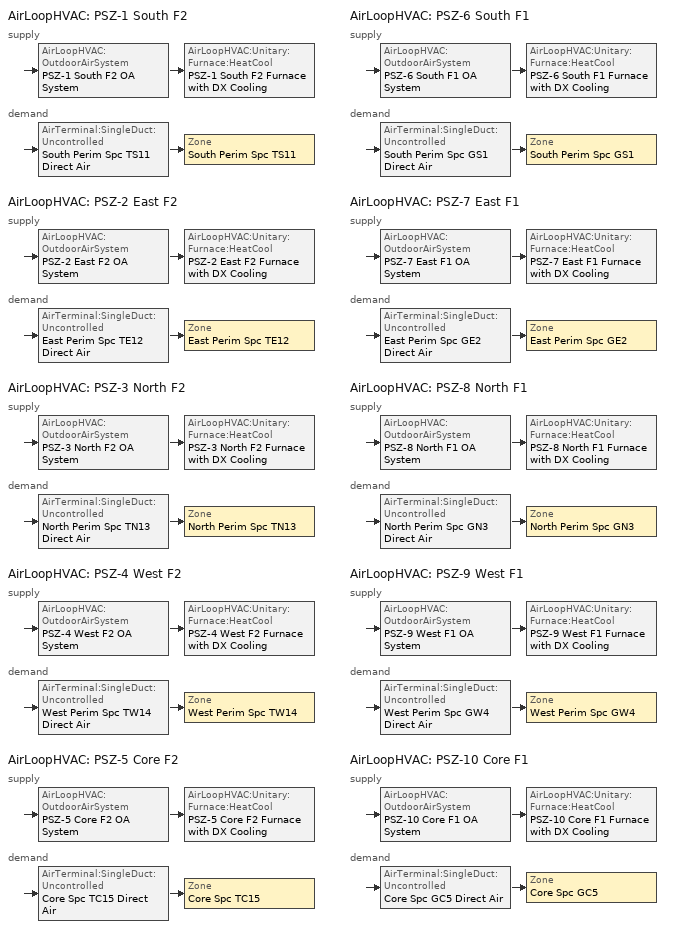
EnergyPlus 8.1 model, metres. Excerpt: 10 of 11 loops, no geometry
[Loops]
AirLoopHVAC 'PSZ-1 South F2'
 supply: AirLoopHVAC:OutdoorAirSystem 'PSZ-1 South F2 OA System' > AirLoopHVAC:Unitary:Furnace:HeatCool 'PSZ-1 South F2 Furnace with DX Cooling'
 demand: AirTerminal:SingleDuct:Uncontrolled 'South Perim Spc TS11 Direct Air' > Zone 'South Perim Spc TS11'
AirLoopHVAC 'PSZ-2 East F2'
 supply: AirLoopHVAC:OutdoorAirSystem 'PSZ-2 East F2 OA System' > AirLoopHVAC:Unitary:Furnace:HeatCool 'PSZ-2 East F2 Furnace with DX Cooling'
 demand: AirTerminal:SingleDuct:Uncontrolled 'East Perim Spc TE12 Direct Air' > Zone 'East Perim Spc TE12'
AirLoopHVAC 'PSZ-3 North F2'
 supply: AirLoopHVAC:OutdoorAirSystem 'PSZ-3 North F2 OA System' > AirLoopHVAC:Unitary:Furnace:HeatCool 'PSZ-3 North F2 Furnace with DX Cooling'
 demand: AirTerminal:SingleDuct:Uncontrolled 'North Perim Spc TN13 Direct Air' > Zone 'North Perim Spc TN13'
AirLoopHVAC 'PSZ-4 West F2'
 supply: AirLoopHVAC:OutdoorAirSystem 'PSZ-4 West F2 OA System' > AirLoopHVAC:Unitary:Furnace:HeatCool 'PSZ-4 West F2 Furnace with DX Cooling'
 demand: AirTerminal:SingleDuct:Uncontrolled 'West Perim Spc TW14 Direct Air' > Zone 'West Perim Spc TW14'
AirLoopHVAC 'PSZ-5 Core F2'
 supply: AirLoopHVAC:OutdoorAirSystem 'PSZ-5 Core F2 OA System' > AirLoopHVAC:Unitary:Furnace:HeatCool 'PSZ-5 Core F2 Furnace with DX Cooling'
 demand: AirTerminal:SingleDuct:Uncontrolled 'Core Spc TC15 Direct Air' > Zone 'Core Spc TC15'
AirLoopHVAC 'PSZ-6 South F1'
 supply: AirLoopHVAC:OutdoorAirSystem 'PSZ-6 South F1 OA System' > AirLoopHVAC:Unitary:Furnace:HeatCool 'PSZ-6 South F1 Furnace with DX Cooling'
 demand: AirTerminal:SingleDuct:Uncontrolled 'South Perim Spc GS1 Direct Air' > Zone 'South Perim Spc GS1'
AirLoopHVAC 'PSZ-7 East F1'
 supply: AirLoopHVAC:OutdoorAirSystem 'PSZ-7 East F1 OA System' > AirLoopHVAC:Unitary:Furnace:HeatCool 'PSZ-7 East F1 Furnace with DX Cooling'
 demand: AirTerminal:SingleDuct:Uncontrolled 'East Perim Spc GE2 Direct Air' > Zone 'East Perim Spc GE2'
AirLoopHVAC 'PSZ-8 North F1'
 supply: AirLoopHVAC:OutdoorAirSystem 'PSZ-8 North F1 OA System' > AirLoopHVAC:Unitary:Furnace:HeatCool 'PSZ-8 North F1 Furnace with DX Cooling'
 demand: AirTerminal:SingleDuct:Uncontrolled 'North Perim Spc GN3 Direct Air' > Zone 'North Perim Spc GN3'
AirLoopHVAC 'PSZ-9 West F1'
 supply: AirLoopHVAC:OutdoorAirSystem 'PSZ-9 West F1 OA System' > AirLoopHVAC:Unitary:Furnace:HeatCool 'PSZ-9 West F1 Furnace with DX Cooling'
 demand: AirTerminal:SingleDuct:Uncontrolled 'West Perim Spc GW4 Direct Air' > Zone 'West Perim Spc GW4'
AirLoopHVAC 'PSZ-10 Core F1'
 supply: AirLoopHVAC:OutdoorAirSystem 'PSZ-10 Core F1 OA System' > AirLoopHVAC:Unitary:Furnace:HeatCool 'PSZ-10 Core F1 Furnace with DX Cooling'
 demand: AirTerminal:SingleDuct:Uncontrolled 'Core Spc GC5 Direct Air' > Zone 'Core Spc GC5'
[DesignSpecification:OutdoorAir] Outdoor Air Method=Flow/Area; Outdoor Air Flow per Zone Floor Area {m3/s-m2}=0.000666962; Outdoor Air Flow per Zone {m3/s}=0
SZ DSOA South Perim Spc GS1; SZ DSOA South Perim Spc TS11; SZ DSOA East Perim Spc GE2; SZ DSOA East Perim Spc TE12; SZ DSOA North Perim Spc GN3; SZ DSOA North Perim Spc TN13; SZ DSOA West Perim Spc GW4; SZ DSOA West Perim Spc TW14; SZ DSOA Core Spc GC5; SZ DSOA Core Spc TC15
[Sizing:Zone] Zone Cooling Design Supply Air Temperature Input Method=SupplyAirTemperature; Zone Cooling Design Supply Air Temperature {C}=12.8; Zone Heating Design Supply Air Temperature Input Method=SupplyAirTemperature; Zone Heating Design Supply Air Temperature {C}=40.4; Zone Cooling Design Supply Air Humidity Ratio {kgWater/kgDryAir}=0.008; Zone Heating Design Supply Air Humidity Ratio {kgWater/kgDryAir}=0.008; Cooling Design Air Flow Method=DesignDay; Cooling Design Air Flow Rate {m3/s}=0; Cooling Minimum Air Flow Fraction=0; Heating Design Air Flow Method=DesignDay; Heating Design Air Flow Rate {m3/s}=0; Heating Maximum Air Flow Fraction=0
Name | Design Specification Outdoor Air Object
South Perim Spc GS1 | SZ DSOA South Perim Spc GS1
South Perim Spc TS11 | SZ DSOA South Perim Spc TS11
East Perim Spc GE2 | SZ DSOA East Perim Spc GE2
East Perim Spc TE12 | SZ DSOA East Perim Spc TE12
North Perim Spc GN3 | SZ DSOA North Perim Spc GN3
North Perim Spc TN13 | SZ DSOA North Perim Spc TN13
West Perim Spc GW4 | SZ DSOA West Perim Spc GW4
West Perim Spc TW14 | SZ DSOA West Perim Spc TW14
Core Spc GC5 | SZ DSOA Core Spc GC5
Core Spc TC15 | SZ DSOA Core Spc TC15
[Sizing:System] Type of Load to Size On=Sensible; Design Outdoor Air Flow Rate {m3/s}=autosize; Minimum System Air Flow Ratio=1; Preheat Design Temperature {C}=7; Preheat Design Humidity Ratio {kgWater/kgDryAir}=0.008; Precool Design Temperature {C}=11; Precool Design Humidity Ratio {kgWater/kgDryAir}=0.008; Central Cooling Design Supply Air Temperature {C}=12.8; Central Heating Design Supply Air Temperature {C}=40.4; Sizing Option=NonCoincident; 100% Outdoor Air in Cooling=No; 100% Outdoor Air in Heating=No; Central Cooling Design Supply Air Humidity Ratio {kgWater/kgDryAir}=0.008; Central Heating Design Supply Air Humidity Ratio {kgWater/kgDryAir}=0.008; Cooling Design Air Flow Method=DesignDay; Cooling Design Air Flow Rate {m3/s}=0; Heating Design Air Flow Method=DesignDay; Heating Design Air Flow Rate {m3/s}=0; System Outdoor Air Method=ZoneSum
PSZ-1 South F2; PSZ-2 East F2; PSZ-3 North F2; PSZ-4 West F2; PSZ-5 Core F2; PSZ-6 South F1; PSZ-7 East F1; PSZ-8 North F1; PSZ-9 West F1; PSZ-10 Core F1
[ZoneControl:Thermostat] Control Type Schedule=COMPACT HVAC-ALWAYS 4; Control 1=Thermostat 1 Dual SP Control
Name | Zone or ZoneList
South Perim Spc GS1 Thermostat | South Perim Spc GS1
South Perim Spc TS11 Thermostat | South Perim Spc TS11
East Perim Spc GE2 Thermostat | East Perim Spc GE2
East Perim Spc TE12 Thermostat | East Perim Spc TE12
North Perim Spc GN3 Thermostat | North Perim Spc GN3
North Perim Spc TN13 Thermostat | North Perim Spc TN13
West Perim Spc GW4 Thermostat | West Perim Spc GW4
West Perim Spc TW14 Thermostat | West Perim Spc TW14
Core Spc GC5 Thermostat | Core Spc GC5
Core Spc TC15 Thermostat | Core Spc TC15
[ThermostatSetpoint:DualSetpoint]
Thermostat 1 Dual SP Control: Heating Setpoint Temperature Schedule=Heat 1/0; Cooling Setpoint Temperature Schedule=Cool 1/0
[AirTerminal:SingleDuct:Uncontrolled] Availability Schedule=COMPACT HVAC-ALWAYS 1; Maximum Air Flow Rate {m3/s}=autosize
South Perim Spc GS1 Direct Air; South Perim Spc TS11 Direct Air; East Perim Spc GE2 Direct Air; East Perim Spc TE12 Direct Air; North Perim Spc GN3 Direct Air; North Perim Spc TN13 Direct Air; West Perim Spc GW4 Direct Air; West Perim Spc TW14 Direct Air; Core Spc GC5 Direct Air; Core Spc TC15 Direct Air
[Zone equipment]
South Perim Spc GS1: South Perim Spc GS1 Direct Air
South Perim Spc TS11: South Perim Spc TS11 Direct Air
East Perim Spc GE2: East Perim Spc GE2 Direct Air
East Perim Spc TE12: East Perim Spc TE12 Direct Air
North Perim Spc GN3: North Perim Spc GN3 Direct Air
North Perim Spc TN13: North Perim Spc TN13 Direct Air
West Perim Spc GW4: West Perim Spc GW4 Direct Air
West Perim Spc TW14: West Perim Spc TW14 Direct Air
Core Spc GC5: Core Spc GC5 Direct Air, Core Spc GC5 Bathroom Exhaust
Core Spc TC15: Core Spc TC15 Direct Air, Core Spc TC15 Bathroom Exhaust
[Fan:OnOff] Availability Schedule=Fans D1; Fan Total Efficiency=0.53625; Pressure Rise {Pa}=448.2; Motor In Airstream Fraction=1
Name | Maximum Flow Rate {m3/s} | Motor Efficiency | Maximum Flow Rate {m3/s}G597
PSZ-1 South F2 Supply Fan | 0.87963 | 0.825
PSZ-2 East F2 Supply Fan | 1.04417 | 0.825
PSZ-3 North F2 Supply Fan | 0.59233 | 0.825
PSZ-4 West F2 Supply Fan | 1.1409 | 0.825
PSZ-5 Core F2 Supply Fan | 2.30514 | 0.84
PSZ-6 South F1 Supply Fan | 0.64059 | 0.825
PSZ-7 East F1 Supply Fan | 0.77198 | 0.825
PSZ-8 North F1 Supply Fan | 0.41365 | 0.825
PSZ-9 West F1 Supply Fan | 0.86392 | 0.825
PSZ-10 Core F1 Supply Fan |  | 0.825 | 1.50825
[Fan:ZoneExhaust] Availability Schedule=ExFanOperationSchd; Fan Total Efficiency=0.45; Pressure Rise {Pa}=187.5; Maximum Flow Rate {m3/s}=0.28385
Core Spc GC5 Bathroom Exhaust; Core Spc TC15 Bathroom Exhaust
[Coil:Cooling:DX:SingleSpeed] Availability Schedule=COMPACT HVAC-ALWAYS 1; Gross Rated Sensible Heat Ratio=autosize; Gross Rated Cooling COP {W/W}=2.73; Total Cooling Capacity Function of Temperature Curve=PSZ DX Coil Cap-FT; Total Cooling Capacity Function of Flow Fraction Curve=PSZ DX Coil Cap-FF; Energy Input Ratio Function of Temperature Curve=PSZ DX Coil EIR-FT; Energy Input Ratio Function of Flow Fraction Curve=PSZ DX Coil EIR-FF; Part Load Fraction Correlation Curve=PSZ DX Coil PLF; Nominal Time for Condensate Removal to Begin {s}=0; Ratio of Initial Moisture Evaporation Rate and Steady State Latent Capacity=0; Maximum Cycling Rate {cycles/hr}=0; Latent Capacity Time Constant {s}=0; Condenser Type=Aircooled; Evaporative Condenser Effectiveness=0; Evaporative Condenser Pump Rated Power Consumption {W}=0; Crankcase Heater Capacity {W}=0; Maximum Outdoor Dry-Bulb Temperature for Crankcase Heater Operation {C}=10
Name | Gross Rated Total Cooling Capacity {W} | Rated Air Flow Rate {m3/s}
PSZ-1 South F2 Cooling Coil | 11648.8 | 0.87963
PSZ-2 East F2 Cooling Coil | 13827.8 | 1.04417
PSZ-3 North F2 Cooling Coil | 7844.14 | 0.59233
PSZ-4 West F2 Cooling Coil | 15108.7 | 1.1409
PSZ-5 Core F2 Cooling Coil | 30526.6 | 2.30514
PSZ-6 South F1 Cooling Coil | 8483.18 | 0.64059
PSZ-7 East F1 Cooling Coil | 10223.3 | 0.77198
PSZ-8 North F1 Cooling Coil | 5477.84 | 0.41365
PSZ-9 West F1 Cooling Coil | 11440.7 | 0.86392
PSZ-10 Core F1 Cooling Coil | 19973.6 | 1.50825
[Coil:Heating:Gas] Availability Schedule=COMPACT HVAC-ALWAYS 1; Gas Burner Efficiency=0.8; Parasitic Electric Load {W}=0; Part Load Fraction Correlation Curve=PSZ Heating Coil PLF-FPLR; Parasitic Gas Load {W}=0
Name | Nominal Capacity {W}
PSZ-1 South F2 Heating Coil | 8652.11
PSZ-2 East F2 Heating Coil | 8658.51
PSZ-3 North F2 Heating Coil | 8640.35
PSZ-4 West F2 Heating Coil | 8558.61
PSZ-5 Core F2 Heating Coil | 19402.6
PSZ-6 South F1 Heating Coil | 6775.62
PSZ-7 East F1 Heating Coil | 6756.58
PSZ-8 North F1 Heating Coil | 6695.05
PSZ-9 West F1 Heating Coil | 6671.18
PSZ-10 Core F1 Heating Coil | 14456.3
[AirLoopHVAC:Unitary:Furnace:HeatCool] Availability Schedule=COMPACT HVAC-ALWAYS 1; Supply Air Fan Operating Mode Schedule=COMPACT HVAC-ALWAYS 1; Maximum Supply Air Temperature {C}=40.4; Supply Air Flow Rate During Cooling Operation {m3/s}=autosize; Supply Air Flow Rate During Heating Operation {m3/s}=autosize; Supply Air Flow Rate When No Cooling or Heating is Needed {m3/s}=autosize; Fan Placement=DrawThrough; Dehumidification Control Type=None
Name | Controlling Zone or Thermostat Location | Supply Fan | Heating Coil | Cooling Coil
PSZ-1 South F2 Furnace with DX Cooling | South Perim Spc TS11 | PSZ-1 South F2 Supply Fan | PSZ-1 South F2 Heating Coil | PSZ-1 South F2 Cooling Coil
PSZ-2 East F2 Furnace with DX Cooling | East Perim Spc TE12 | PSZ-2 East F2 Supply Fan | PSZ-2 East F2 Heating Coil | PSZ-2 East F2 Cooling Coil
PSZ-3 North F2 Furnace with DX Cooling | North Perim Spc TN13 | PSZ-3 North F2 Supply Fan | PSZ-3 North F2 Heating Coil | PSZ-3 North F2 Cooling Coil
PSZ-4 West F2 Furnace with DX Cooling | West Perim Spc TW14 | PSZ-4 West F2 Supply Fan | PSZ-4 West F2 Heating Coil | PSZ-4 West F2 Cooling Coil
PSZ-5 Core F2 Furnace with DX Cooling | Core Spc TC15 | PSZ-5 Core F2 Supply Fan | PSZ-5 Core F2 Heating Coil | PSZ-5 Core F2 Cooling Coil
PSZ-6 South F1 Furnace with DX Cooling | South Perim Spc GS1 | PSZ-6 South F1 Supply Fan | PSZ-6 South F1 Heating Coil | PSZ-6 South F1 Cooling Coil
PSZ-7 East F1 Furnace with DX Cooling | East Perim Spc GE2 | PSZ-7 East F1 Supply Fan | PSZ-7 East F1 Heating Coil | PSZ-7 East F1 Cooling Coil
PSZ-8 North F1 Furnace with DX Cooling | North Perim Spc GN3 | PSZ-8 North F1 Supply Fan | PSZ-8 North F1 Heating Coil | PSZ-8 North F1 Cooling Coil
PSZ-9 West F1 Furnace with DX Cooling | West Perim Spc GW4 | PSZ-9 West F1 Supply Fan | PSZ-9 West F1 Heating Coil | PSZ-9 West F1 Cooling Coil
PSZ-10 Core F1 Furnace with DX Cooling | Core Spc GC5 | PSZ-10 Core F1 Supply Fan | PSZ-10 Core F1 Heating Coil | PSZ-10 Core F1 Cooling Coil
[Controller:OutdoorAir] Minimum Outdoor Air Flow Rate {m3/s}=AUTOSIZE; Maximum Outdoor Air Flow Rate {m3/s}=autosize; Economizer Control Type=NoEconomizer; Economizer Control Action Type=ModulateFlow; Lockout Type=NoLockout; Minimum Limit Type=FixedMinimum; Minimum Outdoor Air Schedule=MinOA_Sched; Minimum Fraction of Outdoor Air Schedule=MinOAFracSch_Base; Maximum Fraction of Outdoor Air Schedule=MaxOAFracSch_Base; Heat Recovery Bypass Control Type=BypassWhenOAFlowGreaterThanMinimum
PSZ-1 South F2 OA Controller; PSZ-2 East F2 OA Controller; PSZ-3 North F2 OA Controller; PSZ-4 West F2 OA Controller; PSZ-5 Core F2 OA Controller; PSZ-6 South F1 OA Controller; PSZ-7 East F1 OA Controller; PSZ-8 North F1 OA Controller; PSZ-9 West F1 OA Controller; PSZ-10 Core F1 OA Controller
[AirLoopHVAC] Design Supply Air Flow Rate {m3/s}=autosize
PSZ-1 South F2; PSZ-2 East F2; PSZ-3 North F2; PSZ-4 West F2; PSZ-5 Core F2; PSZ-6 South F1; PSZ-7 East F1; PSZ-8 North F1; PSZ-9 West F1; PSZ-10 Core F1
[AirLoopHVAC:ReturnPlenum]
Name | Zone
East Perim Spc TE12 Zone Return Plenum | East Perim Plnm TE17
North Perim Spc GN3 Zone Return Plenum | North Perim Plnm GN8
North Perim Spc TN13 Zone Return Plenum | North Perim Plnm TN18
West Perim Spc GW4 Zone Return Plenum | West Perim Plnm GW9
West Perim Spc TW14 Zone Return Plenum | West Perim Plnm TW19
Core Spc GC5 Zone Return Plenum | Core Plnm GC10
Core Spc TC15 Zone Return Plenum | Core Plnm TC20
[EnergyManagementSystem:Sensor]
Name | Output:Variable or Output:Meter Index Key | Output:Variable or Output:Meter
PSZ1_Cooling | PSZ-1 South F2 | Air System Total Cooling Energy
PSZ1_Heating | PSZ-1 South F2 | Air System Total Heating Energy
PSZ2_Cooling | PSZ-2 East F2 | Air System Total Cooling Energy
PSZ2_Heating | PSZ-2 East F2 | Air System Total Heating Energy
PSZ3_Cooling | PSZ-3 North F2 | Air System Total Cooling Energy
PSZ3_Heating | PSZ-3 North F2 | Air System Total Heating Energy
PSZ4_Cooling | PSZ-4 West F2 | Air System Total Cooling Energy
PSZ4_Heating | PSZ-4 West F2 | Air System Total Heating Energy
PSZ5_Cooling | PSZ-5 Core F2 | Air System Total Cooling Energy
PSZ5_Heating | PSZ-5 Core F2 | Air System Total Heating Energy
PSZ6_Cooling | PSZ-6 South F1 | Air System Total Cooling Energy
PSZ6_Heating | PSZ-6 South F1 | Air System Total Heating Energy
PSZ7_Cooling | PSZ-7 East F1 | Air System Total Cooling Energy
PSZ7_Heating | PSZ-7 East F1 | Air System Total Heating Energy
PSZ8_Cooling | PSZ-8 North F1 | Air System Total Cooling Energy
PSZ8_Heating | PSZ-8 North F1 | Air System Total Heating Energy
PSZ9_Cooling | PSZ-9 West F1 | Air System Total Cooling Energy
PSZ9_Heating | PSZ-9 West F1 | Air System Total Heating Energy
PSZ10_Cooling | PSZ-10 Core F1 | Air System Total Cooling Energy
PSZ10_Heating | PSZ-10 Core F1 | Air System Total Heating Energy
Demand | * | Electricity:Facility
CPP_Event_Sensor | DR_Event | Schedule Value
[EnergyManagementSystem:Program]
DR_Post_Process: SET DR_Demand = 0; SET DR_Pre_Demand=0; SET DR_Post_Demand=0; IF CPP_Event_Sensor==1; SET DR_Demand = Demand*12/3600; ENDIF; IF CPP_Event_Sensor>0; SET DR_FullDay = Demand*12 /3600; ENDIF
AEDG_BldgLoad: SET F2_Heating = PSZ1_Heating + PSZ2_Heating + PSZ3_Heating + PSZ4_Heating + PSZ5_Heating; SET F2_Cooling = PSZ1_Cooling + PSZ2_Cooling + PSZ3_Cooling + PSZ4_Cooling + PSZ5_Cooling; SET F1_Heating = PSZ6_Heating + PSZ7_Heating + PSZ8_Heating + PSZ9_Heating + PSZ10_Heating; SET F1_Cooling = PSZ6_Cooling + PSZ7_Cooling + PSZ8_Cooling + PSZ9_Cooling + PSZ10_Cooling; SET BldgHeating = F1_Heating + F2_Heating; SET BldgCooling = F1_Cooling + F2_Cooling
[EnergyManagementSystem:ProgramCallingManager]
DR_Post_Process_Manager: EndOfSystemTimestepAfterHVACReporting; DR_Post_Process
[SetpointManager:SingleZone:Reheat] Control Variable=Temperature; Minimum Supply Air Temperature {C}=13; Maximum Supply Air Temperature {C}=45
Name | Control Zone | Setpoint Node or NodeList
PSZ-1 South F2 Supply Air Temp Manager | South Perim Spc TS11 | PSZ-1 South F2 Air Loop Outlet
PSZ-2 East F2 Supply Air Temp Manager | East Perim Spc TE12 | PSZ-2 East F2 Air Loop Outlet
PSZ-3 North F2 Supply Air Temp Manager | North Perim Spc TN13 | PSZ-3 North F2 Air Loop Outlet
PSZ-4 West F2 Supply Air Temp Manager | West Perim Spc TW14 | PSZ-4 West F2 Air Loop Outlet
PSZ-5 Core F2 Supply Air Temp Manager | Core Spc TC15 | PSZ-5 Core F2 Air Loop Outlet
PSZ-6 South F1 Supply Air Temp Manager | South Perim Spc GS1 | PSZ-6 South F1 Air Loop Outlet
PSZ-7 East F1 Supply Air Temp Manager | East Perim Spc GE2 | PSZ-7 East F1 Air Loop Outlet
PSZ-8 North F1 Supply Air Temp Manager | North Perim Spc GN3 | PSZ-8 North F1 Air Loop Outlet
PSZ-9 West F1 Supply Air Temp Manager | West Perim Spc GW4 | PSZ-9 West F1 Air Loop Outlet
PSZ-10 Core F1 Supply Air Temp Manager | Core Spc GC5 | PSZ-10 Core F1 Air Loop Outlet
[SetpointManager:MixedAir] Control Variable=Temperature
Name | Setpoint Node or NodeList
PSZ-1 South F2 Cooling Coil Air Temp Manager | PSZ-1 South F2 Mixed Air Outlet
PSZ-2 East F2 Cooling Coil Air Temp Manager | PSZ-2 East F2 Mixed Air Outlet
PSZ-3 North F2 Cooling Coil Air Temp Manager | PSZ-3 North F2 Mixed Air Outlet
PSZ-4 West F2 Cooling Coil Air Temp Manager | PSZ-4 West F2 Mixed Air Outlet
PSZ-5 Core F2 Cooling Coil Air Temp Manager | PSZ-5 Core F2 Mixed Air Outlet
PSZ-6 South F1 Cooling Coil Air Temp Manager | PSZ-6 South F1 Mixed Air Outlet
PSZ-7 East F1 Cooling Coil Air Temp Manager | PSZ-7 East F1 Mixed Air Outlet
PSZ-8 North F1 Cooling Coil Air Temp Manager | PSZ-8 North F1 Mixed Air Outlet
PSZ-9 West F1 Cooling Coil Air Temp Manager | PSZ-9 West F1 Mixed Air Outlet
PSZ-10 Core F1 Cooling Coil Air Temp Manager | PSZ-10 Core F1 Mixed Air Outlet
[FaultModel:TemperatureSensorOffset:OutdoorAir] Availability Schedule=ALWAYS-ON; Temperature Sensor Offset {deltaC}=3
Name | Controller Object
PSZ-1 OA Sensor Bias | PSZ-1 South F2 OA Controller
PSZ-2 OA Sensor Bias | PSZ-2 East F2 OA Controller
PSZ-3 OA Sensor Bias | PSZ-3 North F2 OA Controller
PSZ-4 OA Sensor Bias | PSZ-4 West F2 OA Controller
PSZ-5 OA Sensor Bias | PSZ-5 Core F2 OA Controller
PSZ-6 OA Sensor Bias | PSZ-6 South F1 OA Controller
PSZ-7 OA Sensor Bias | PSZ-7 East F1 OA Controller
PSZ-8 OA Sensor Bias | PSZ-8 North F1 OA Controller
PSZ-9 OA Sensor Bias | PSZ-9 West F1 OA Controller
PSZ-10 OA Sensor Bias | PSZ-10 Core F1 OA Controller
[FaultModel:TemperatureSensorOffset:ReturnAir] Availability Schedule=ALWAYS-ON; Temperature Sensor Offset {deltaC}=-3
Name | Controller Object
PSZ-1 OA Sensor Bias | PSZ-1 South F2 OA Controller
PSZ-2 OA Sensor Bias | PSZ-2 East F2 OA Controller
PSZ-3 OA Sensor Bias | PSZ-3 North F2 OA Controller
PSZ-4 OA Sensor Bias | PSZ-4 West F2 OA Controller
PSZ-5 OA Sensor Bias | PSZ-5 Core F2 OA Controller
PSZ-6 OA Sensor Bias | PSZ-6 South F1 OA Controller
PSZ-7 OA Sensor Bias | PSZ-7 East F1 OA Controller
PSZ-8 OA Sensor Bias | PSZ-8 North F1 OA Controller
PSZ-9 OA Sensor Bias | PSZ-9 West F1 OA Controller
PSZ-10 OA Sensor Bias | PSZ-10 Core F1 OA Controller
[Schedule:Compact]
Always-On; COMPACT HVAC-ALWAYS 1; MinOA_Sched: Through: 12/31, For: AllDays, Until: 24:00, 1
Cool 1/0: Through: 12/31, For: Weekdays, Until: 05:00, 26.7, Until: 06:00, 25.2, Until: 07:00, 23.9, Until: 22:00, 22.8, Until: 24:00, 26.7, For: Saturday, Until: 05:00, 26.7, Until: 06:00, 25.2, Until: 07:00, 23.9, Until: 18:00, 22.8, Until: 24:00, 26.7, For: SummerDesignDay, Until: 05:00, 26.7, Until: 06:00, 25.2, Until: 07:00, 23.9, Until: 22:00, 22.8, Until: 24:00, 26.7, For: WinterDesignDay, Until: 24:00, 26.7, For: Sunday Holidays AllOtherDays, Until: 24:00, 26.7
Heat 1/0: Through: 12/31, For: Weekdays, Until: 05:00, 18.3, Until: 06:00, 19.3, Until: 07:00, 20.3, Until: 22:00, 21.7, Until: 24:00, 18.3, For: SummerDesignDay, Until: 24:00, 18.3, For: WinterDesignDay, Until: 05:00, 18.3, Until: 06:00, 19.3, Until: 07:00, 20.3, Until: 22:00, 21.7, Until: 24:00, 18.3, For: Saturday, Until: 05:00, 18.3, Until: 06:00, 19.3, Until:  07:00, 20.3, Until: 18:00, 21.7, Until: 24:00, 18.3, For: Sunday Holidays AllOtherDays, Until: 24:00, 18.3
Fans D1: Through: 12/31, For: Weekdays SummerDesignDay WinterDesignDay, Until: 05:00, 0, Until: 22:00, 1, Until: 24:00, 0, For: Saturday, Until: 05:00, 0, Until: 18:00, 1, Until: 24:00, 0, For: Sunday Holidays AllOtherDays, Until: 24:00, 0
ExFanOperationSchd: Through: 12/31, For: Weekdays SummerDesignDay WinterDesignDay, Until: 05:00, 1, Until: 22:00, 1, Until: 24:00, 1, For: Saturday, Until: 05:00, 1, Until: 18:00, 1, Until: 24:00, 1, For: Sunday Holidays AllOtherDays, Until: 24:00, 1
MinOAFracSch_Base: Through: 12/31, For: Weekdays, Until: 05:00, 0.15, Until: 22:00, 0.15, Until: 24:00, 0.15, For: Saturday, Until: 05:00, 0.15, Until: 18:00, 0.15, Until: 24:00, 0.15, For: SummerDesignDay WinterDesignDay, Until: 05:00, 0.15, Until: 22:00, 0.15, Until: 24:00, 0.15, For: Sunday Holidays AllOtherDays, Until: 05:00, 0.15, Until: 18:00, 0.15, Until: 24:00, 0.15
MaxOAFracSch_Base: Through: 12/31, For: AllDays, Until: 24:00, 0.7
COMPACT HVAC-ALWAYS 4: Through: 12/31, For: AllDays, Until: 24:00, 4
[Curve:Quadratic]
Name | Coefficient1 Constant | Coefficient2 x | Coefficient3 x**2 | Minimum Value of x | Maximum Value of x
PSZ DX Coil Cap-FF | 0.8 | 0.2 | 0 | 0.5 | 1.5
PSZ DX Coil EIR-FF | 1.1552 | -0.1808 | 0.0256 | 0.5 | 1.5
PSZ DX Coil PLF | 0.85 | 0.15 | 0 | 0 | 1
[Curve:Cubic]
PSZ Heating Coil PLF-FPLR: Coefficient1 Constant=0.8; Coefficient2 x=0.2; Coefficient3 x**2=0; Coefficient4 x**3=0; Minimum Value of x=0; Maximum Value of x=1
[Curve:Biquadratic] Minimum Value of x=12.77778; Maximum Value of x=23.88889; Minimum Value of y=23.88889; Maximum Value of y=46.11111
Name | Coefficient1 Constant | Coefficient2 x | Coefficient3 x**2 | Coefficient4 y | Coefficient5 y**2 | Coefficient6 x*y
PSZ DX Coil Cap-FT | 0.867916 | 0.0142476 | 0.000554364 | -0.00755806 | 3.29832e-05 | -0.000191711
PSZ DX Coil EIR-FT | 0.116968 | 0.0284933 | -0.000411156 | 0.0214143 | 0.000161125 | -0.000679104
